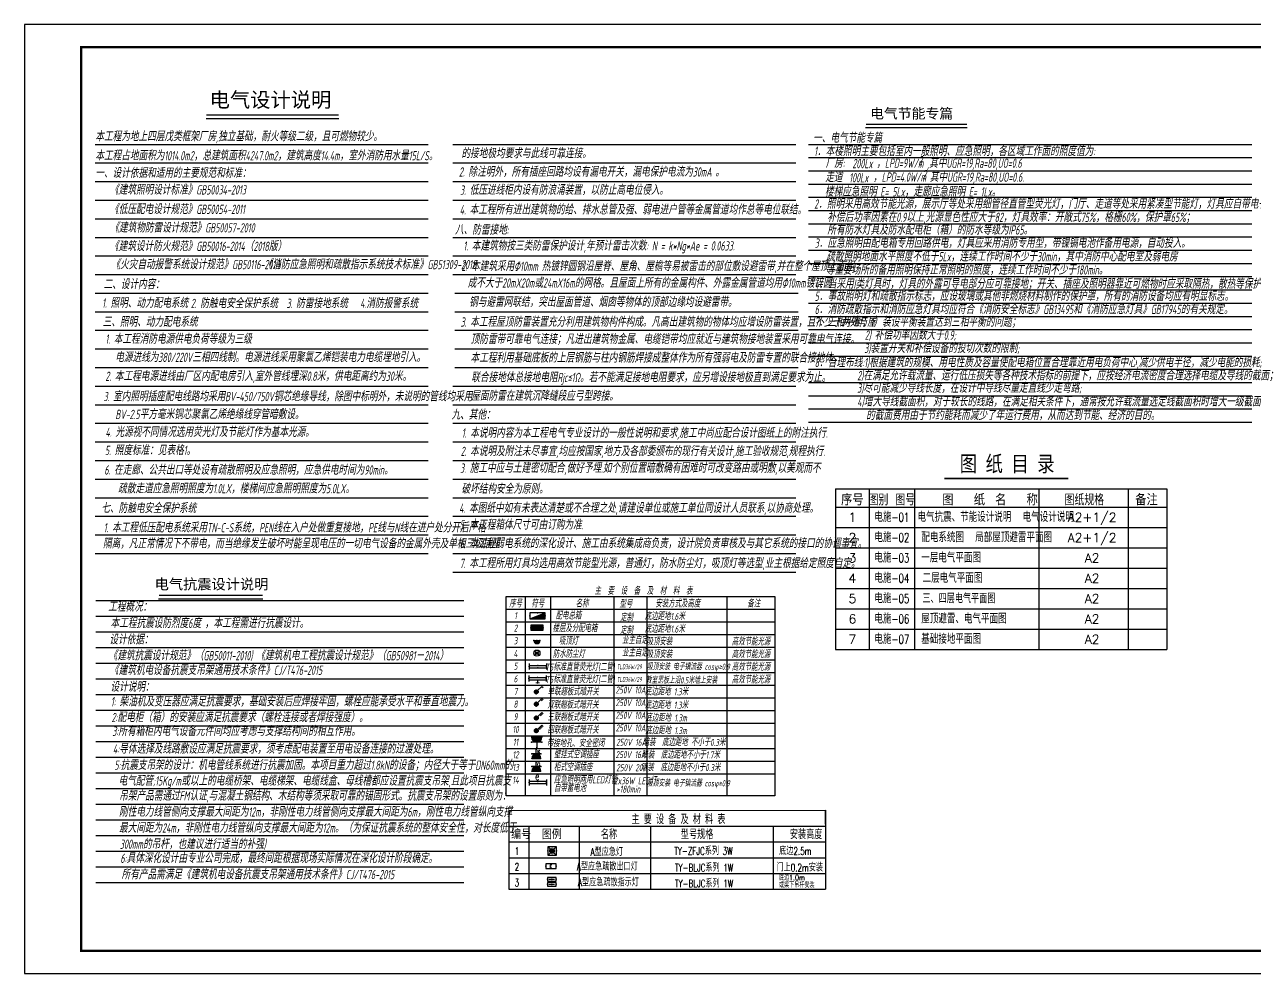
# Model space of a CAD drawing. Extents: x 343352 to 432452, y 769729 to 1078684.
# Drawn here: x 343352 to 397805, y 769729 to 811729 of the extents above; entities that cross this region are included whole.
import ezdxf
from ezdxf.enums import TextEntityAlignment as Align

# ---------------------------------------------------------------- set-up
doc = ezdxf.new("R2010")
doc.units = 0
doc.header["$LTSCALE"] = 1000
doc.header["$MEASUREMENT"] = 0
for name, color, linetype in [('EQUIP-插座', 3, 'Continuous'), ('EQUIP-照明', 3, 'Continuous'), ('EQUIP-箱柜', 3, 'Continuous'), ('MLB', 7, 'Continuous'), ('PUB_TEXT', 7, 'Continuous'), ('PUB_TITLE', 4, 'Continuous'), ('SIG_TEXT', 7, 'Continuous'), ('TEL_TEXT', 7, 'Continuous'), ('TEXT', 2, 'Continuous'), ('W_DIM', 4, 'Continuous'), ('图框', 2, 'Continuous'), ('给排水通用', 142, 'Continuous')]:
    doc.layers.add(name, color=color, linetype=linetype)
doc.styles.add('-GBCBIGGBENOR', font='txt.shx', dxfattribs={"bigfont": 'hztxt.shx'})
doc.styles.add('_TCH_LABEL', font='COMPLEX', dxfattribs={"bigfont": 'GBCBIG'})
doc.styles.add('_TEL_DIM', font='SIMPLEX', dxfattribs={"width": 0.8, "height": 3.5, "bigfont": 'HZTXT'})
doc.styles.add('CHEN1', font='gbeitc.shx', dxfattribs={"width": 0.9, "height": 350, "bigfont": 'msi_fsx.shx'})
doc.styles.add('hztxt', font='SIMPLEX', dxfattribs={"width": 0.8, "height": 3.5, "bigfont": 'HZTXT'})
doc.styles.get("Standard").update_dxf_attribs({"font": 'gbenor.shx', "bigfont": 'gbcbig.shx'})
doc.styles.add('宋体', font='', dxfattribs={"height": 35})
doc.styles.add('黑体', font='simhei.ttf')
doc.styles.get('宋体').set_extended_font_data('SimSun')

# ---------------------------------------------------------------- blocks, each defined once
blk = doc.blocks.new('$equip$00001964')
for p, q in [((0.15, 0.36), (0.62, 0.83)), ((0.4, 0.61), (0.54, 0.47)), ((0.51, 0.72), (0.65, 0.58)), ((0.62, 0.83), (0.77, 0.69))]:
    blk.add_line(p, q)
blk.add_circle((0, 0.21), 0.208)
for p in [(-0.21, 0.21), (0, 0.42), (0, 0), (0.21, 0.21)]:
    blk.add_point(p)
for points in [[(-0.18, 0.31), (0.18, 0.31), (-0.21, 0.21), (0.21, 0.21)], [(-0.18, 0.1), (0.18, 0.1), (-0.21, 0.21), (0.21, 0.21)], [(-0.1, 0.39), (0.1, 0.39), (-0.18, 0.31), (0.18, 0.31)], [(-0.1, 0.03), (0.1, 0.03), (-0.18, 0.1), (0.18, 0.1)], [(0, 0.42), (0, 0.42), (-0.1, 0.39), (0.1, 0.39)], [(0, 0), (0, 0), (-0.1, 0.03), (0.1, 0.03)]]:
    blk.add_solid(points)
at = {"layer": 'TEL_TEXT', "style": '_TEL_DIM', "flags": 1}
blk.add_attdef('A', text='', height=0.00002, dxfattribs=at).set_placement((0, 0), align=Align.MIDDLE_CENTER)
blk = doc.blocks.new('$equip$00001963')
for p, q in [((0.15, 0.36), (0.62, 0.83)), ((0.51, 0.72), (0.65, 0.58)), ((0.62, 0.83), (0.77, 0.69))]:
    blk.add_line(p, q)
blk.add_circle((0, 0.21), 0.208)
for p in [(-0.21, 0.21), (0, 0.42), (0, 0), (0.21, 0.21)]:
    blk.add_point(p)
for points in [[(-0.18, 0.31), (0.18, 0.31), (-0.21, 0.21), (0.21, 0.21)], [(-0.18, 0.1), (0.18, 0.1), (-0.21, 0.21), (0.21, 0.21)], [(-0.1, 0.39), (0.1, 0.39), (-0.18, 0.31), (0.18, 0.31)], [(-0.1, 0.03), (0.1, 0.03), (-0.18, 0.1), (0.18, 0.1)], [(0, 0.42), (0, 0.42), (-0.1, 0.39), (0.1, 0.39)], [(0, 0), (0, 0), (-0.1, 0.03), (0.1, 0.03)]]:
    blk.add_solid(points)
at = {"layer": 'TEL_TEXT', "style": '_TEL_DIM', "flags": 1}
blk.add_attdef('A', text='', height=0.00002, dxfattribs=at).set_placement((0, 0), align=Align.MIDDLE_CENTER)
blk = doc.blocks.new('*X23')
at = {"color": 0}
for p, q in [((-250, 33), (-83, 200)), ((-250, 68), (-118, 200)), ((-250, 104), (-154, 200)), ((-250, 139), (-189, 200)), ((-250, 174), (-224, 200)), ((-247, 0), (-47, 200)), ((-212, 0), (-12, 200)), ((-177, 0), (23, 200)), ((-141, 0), (59, 200)), ((-106, 0), (94, 200)), ((-71, 0), (129, 200)), ((-35, 0), (165, 200)), ((0, 0), (200, 200)), ((35, 0), (235, 200)), ((71, 0), (250, 179)), ((106, 0), (250, 144)), ((141, 0), (250, 109)), ((177, 0), (250, 73)), ((212, 0), (250, 38)), ((247, 0), (250, 3))]:
    blk.add_line(p, q, dxfattribs=at)
blk = doc.blocks.new('$equip$00001421')
for p, q in [((0.75, 0.6), (-0.75, 0.6)), ((-0.75, 0.6), (-0.75, 0)), ((-0.75, 0), (0.75, 0)), ((0.75, 0), (0.75, 0.6))]:
    blk.add_line(p, q)
at = {"const_width": 0.6}
blk.add_lwpolyline([(-0.75, 0.3), (0.75, 0.3)], dxfattribs=at)
for p in [(-0.75, 0.3), (0, 0.6), (0, 0), (0.75, 0.3)]:
    blk.add_point(p)
at = {"xscale": 0.00300000000061118, "yscale": 0.00300000000061118, "zscale": 0.003}
blk.add_blockref('*X23', (0, 0), dxfattribs=at)
at = {"style": '_TCH_LABEL', "flags": 9}
blk.add_attdef('A', (0, 0), '', height=0.00002, dxfattribs=at)
blk = doc.blocks.new('$equip$00001962')
for p, q in [((0.15, 0.36), (0.63, 0.83)), ((0.63, 0.83), (0.77, 0.69))]:
    blk.add_line(p, q)
blk.add_circle((0, 0.21), 0.208)
for p in [(-0.21, 0.21), (0, 0.42), (0, 0), (0.21, 0.21)]:
    blk.add_point(p)
for points in [[(-0.18, 0.31), (0.18, 0.31), (-0.21, 0.21), (0.21, 0.21)], [(-0.18, 0.1), (0.18, 0.1), (-0.21, 0.21), (0.21, 0.21)], [(-0.1, 0.39), (0.1, 0.39), (-0.18, 0.31), (0.18, 0.31)], [(-0.1, 0.03), (0.1, 0.03), (-0.18, 0.1), (0.18, 0.1)], [(0, 0.42), (0, 0.42), (-0.1, 0.39), (0.1, 0.39)], [(0, 0), (0, 0), (-0.1, 0.03), (0.1, 0.03)]]:
    blk.add_solid(points)
at = {"layer": 'TEL_TEXT', "style": '_TEL_DIM', "flags": 1}
blk.add_attdef('A', text='', height=0.00002, dxfattribs=at).set_placement((0, 0), align=Align.MIDDLE_CENTER)
blk = doc.blocks.new('$equip$00001496')
for p, q in [((0.5, 0.56), (-0.5, 0.56)), ((-0.5, 0.06), (0.5, 0.06)), ((-0.5, 0.01), (-0.5, 0.06)), ((0, 0.56), (0, 1.06)), ((0.5, 0.01), (0.5, 0.06))]:
    blk.add_line(p, q)
blk.add_arc((0, 0.06), 0.5, 0, 180)
for p in [(-0.5, 0.56), (0, 1.06), (0, 0.06), (0.5, 0.56)]:
    blk.add_point(p)
for points in [[(0.43, 0.31), (-0.43, 0.31), (0.5, 0.06), (-0.5, 0.06)], [(0.25, 0.49), (-0.25, 0.49), (0.43, 0.31), (-0.43, 0.31)], [(0, 0.56), (0, 0.56), (0.25, 0.49), (-0.25, 0.49)]]:
    blk.add_solid(points)
at = {"style": '_TCH_LABEL', "flags": 8}
blk.add_attdef('$TEXT$', text='', height=0.4, dxfattribs=at).set_placement((0.27, 0.81), align=Align.MIDDLE_CENTER)
at = {"style": '_TCH_LABEL', "flags": 9}
blk.add_attdef('A', (0, 0), '', height=0.00002, dxfattribs=at)
blk = doc.blocks.new('$equip$00001965')
for p, q in [((0.15, 0.36), (0.62, 0.83)), ((0.29, 0.49), (0.43, 0.35)), ((0.4, 0.61), (0.54, 0.47)), ((0.51, 0.72), (0.65, 0.58)), ((0.62, 0.83), (0.77, 0.69))]:
    blk.add_line(p, q)
blk.add_circle((0, 0.21), 0.208)
for p in [(-0.21, 0.21), (0, 0.42), (0, 0), (0.21, 0.21)]:
    blk.add_point(p)
for points in [[(-0.18, 0.31), (0.18, 0.31), (-0.21, 0.21), (0.21, 0.21)], [(-0.18, 0.1), (0.18, 0.1), (-0.21, 0.21), (0.21, 0.21)], [(-0.1, 0.39), (0.1, 0.39), (-0.18, 0.31), (0.18, 0.31)], [(-0.1, 0.03), (0.1, 0.03), (-0.18, 0.1), (0.18, 0.1)], [(0, 0.42), (0, 0.42), (-0.1, 0.39), (0.1, 0.39)], [(0, 0), (0, 0), (-0.1, 0.03), (0.1, 0.03)]]:
    blk.add_solid(points)
at = {"layer": 'TEL_TEXT', "style": '_TEL_DIM', "flags": 1}
blk.add_attdef('A', text='', height=0.00002, dxfattribs=at).set_placement((0, 0), align=Align.MIDDLE_CENTER)
blk = doc.blocks.new('$equip$00001149')
for p, q in [((-0.35, 0.35), (0.35, -0.35)), ((0.35, 0.35), (-0.35, -0.35))]:
    blk.add_line(p, q)
for radius in [0.5, 0.2]:
    blk.add_circle((0, 0), radius)
for points in [[(-0.17, 0.1), (0.17, 0.1), (-0.2, 0), (0.2, 0)], [(-0.17, -0.1), (0.17, -0.1), (-0.2, 0), (0.2, 0)], [(-0.1, 0.17), (0.1, 0.17), (-0.17, 0.1), (0.17, 0.1)], [(0, 0.2), (0, 0.2), (-0.1, 0.17), (0.1, 0.17)], [(-0.1, -0.17), (0.1, -0.17), (-0.17, -0.1), (0.17, -0.1)], [(0, -0.2), (0, -0.2), (-0.1, -0.17), (0.1, -0.17)]]:
    blk.add_solid(points)
at = {"flags": 9}
blk.add_attdef('A', (0, 0), '', height=0.00002, dxfattribs=at)
blk = doc.blocks.new('$equip$00001168')
blk.add_line((-0.5, 0), (0.5, 0))
blk.add_arc((0, 0), 0.5, 180, 0)
for p in [(-0.5, 0), (0, 0), (0.5, 0), (0, -0.5)]:
    blk.add_point(p)
for points in [[(0.43, -0.25), (-0.43, -0.25), (0.5, 0), (-0.5, 0)], [(0.25, -0.43), (-0.25, -0.43), (0.43, -0.25), (-0.43, -0.25)], [(0, -0.5), (0, -0.5), (0.25, -0.43), (-0.25, -0.43)]]:
    blk.add_solid(points)
at = {"flags": 9}
blk.add_attdef('A', (0, 0), '', height=0.00002, dxfattribs=at)
blk = doc.blocks.new('$equip$00001160')
for p, q in [((-1.2, 0.42), (-1.2, -0.42)), ((-1.2, 0.17), (1.2, 0.17)), ((1.2, 0.42), (1.2, -0.42)), ((-1.2, -0.17), (1.2, -0.17))]:
    blk.add_line(p, q)
at = {"const_width": 0.1}
for points in [[(-1.2, 0.17), (1.2, 0.17)], [(-1.2, -0.17), (1.2, -0.17)]]:
    blk.add_lwpolyline(points, dxfattribs=at)
at = {"layer": 'EQUIP-照明'}
for p in [(-1.2, 0), (0, 0.17), (1.2, 0), (0, -0.17)]:
    blk.add_point(p, dxfattribs=at)
at = {"layer": 'EQUIP-照明', "flags": 9}
blk.add_attdef('A', (0, 0), '', height=0.00002, dxfattribs=at)
blk = doc.blocks.new('$equip$00001237')
for p, q in [((-0.5, 1.05), (-0.5, 1)), ((-0.5, 1), (0.5, 1)), ((0.5, 0.5), (-0.5, 0.5)), ((0, 0.5), (0, 0)), ((0.5, 1.05), (0.5, 1))]:
    blk.add_line(p, q)
blk.add_arc((0, 1), 0.5, 180, 0)
for p in [(-0.5, 0.5), (0, 1), (0, 0), (0.5, 0.5)]:
    blk.add_point(p)
for points in [[(0.43, 0.75), (-0.43, 0.75), (0.5, 1), (-0.5, 1)], [(0.25, 0.57), (-0.25, 0.57), (0.43, 0.75), (-0.43, 0.75)], [(0, 0.5), (0, 0.5), (0.25, 0.57), (-0.25, 0.57)]]:
    blk.add_solid(points)
at = {"flags": 9}
blk.add_attdef('A', (0, 0), '', height=0.00002, dxfattribs=at)
blk = doc.blocks.new('$equip$00001165')
for p, q in [((-1.2, 1), (-1.2, 0.16)), ((-1.2, 0.75), (1.2, 0.75)), ((-1.2, 0.41), (1.2, 0.41)), ((0, 0.41), (0, 0)), ((1.2, 1), (1.2, 0.16))]:
    blk.add_line(p, q)
for points, const_width in [([(-1.2, 0.75), (1.2, 0.75)], 0.1), ([(-1.2, 0.41), (1.2, 0.41)], 0.1), ([(-0.28, 0), (0.28, 0)], 0.14)]:
    blk.add_lwpolyline(points, dxfattribs=dict(const_width=const_width))
for p in [(-1.2, 0.58), (0, 0.75), (0, 0), (1.2, 0.58)]:
    blk.add_point(p)
at = {"flags": 9}
blk.add_attdef('A', (0, 0), '', height=0.00002, dxfattribs=at)
blk = doc.blocks.new('*X15')
at = {"color": 0}
for p, q in [((-247, 0), (-246, 2)), ((-212, 0), (-187, 25)), ((-177, 0), (-128, 49)), ((-141, 0), (-69, 72)), ((-106, 0), (-10, 96)), ((-71, 0), (49, 120)), ((-35, 0), (108, 143)), ((0, 0), (167, 167)), ((35, 0), (226, 190)), ((71, 0), (250, 179)), ((106, 0), (250, 144)), ((141, 0), (250, 109)), ((177, 0), (250, 73)), ((212, 0), (250, 38)), ((247, 0), (250, 3))]:
    blk.add_line(p, q, dxfattribs=at)
blk = doc.blocks.new('$equip$00002939')
for p, q in [((-0.75, 0.6), (-0.75, 0)), ((0.75, 0.6), (-0.75, 0.6)), ((-0.75, 0), (0.75, 0.6)), ((-0.75, 0), (0.75, 0)), ((0.75, 0), (0.75, 0.6))]:
    blk.add_line(p, q)
at = {"const_width": 0.04}
blk.add_lwpolyline([(-0.75, 0.6), (-0.75, 0), (0.75, 0), (0.75, 0.6), (-0.75, 0.6), (-0.75, 0)], dxfattribs=at)
for p in [(-0.75, 0.3), (0, 0.6), (0, 0), (0.75, 0.3)]:
    blk.add_point(p)
blk.add_solid([(-0.75, 0), (0.75, 0), (0.75, 0.6)])
at = {"xscale": 0.00300000000061118, "yscale": 0.00300000000061118, "zscale": 0.003}
blk.add_blockref('*X15', (0, 0), dxfattribs=at)
at = {"color": 7, "style": '_TEL_DIM', "flags": 1}
for tag in ['A', 'REMARK']:
    blk.add_attdef(tag, text='', height=0.00002, dxfattribs=at).set_placement((0, 0), align=Align.MIDDLE_CENTER)
blk = doc.blocks.new('$equip$00001167')
for p, q in [((-0.43, 0.43), (0.43, -0.43)), ((-0.43, -0.43), (0.43, 0.43))]:
    blk.add_line(p, q)
blk.add_lwpolyline([(-0.5, 0.5), (-0.5, -0.5), (0.5, -0.5), (0.5, 0.5)], close=True)
blk.add_circle((0, 0), 0.275)
for p in [(-0.5, 0), (0, 0.5), (0.5, 0), (0, -0.5)]:
    blk.add_point(p)
for points in [[(-0.24, 0.14), (0.24, 0.14), (-0.27, 0), (0.27, 0)], [(-0.24, -0.14), (0.24, -0.14), (-0.27, 0), (0.27, 0)], [(-0.14, 0.24), (0.14, 0.24), (-0.24, 0.14), (0.24, 0.14)], [(0, 0.27), (0, 0.27), (-0.14, 0.24), (0.14, 0.24)], [(-0.14, -0.24), (0.14, -0.24), (-0.24, -0.14), (0.24, -0.14)], [(0, -0.27), (0, -0.27), (-0.14, -0.24), (0.14, -0.24)]]:
    blk.add_solid(points)
at = {"flags": 9}
blk.add_attdef('A', (0, 0), '', height=0.00002, dxfattribs=at)
blk = doc.blocks.new('$equip$00001685')
for p, q in [((0.72, 0.6), (-0.72, 0.6)), ((-0.72, 0.6), (-0.72, 0)), ((-0.72, 0), (0.72, 0)), ((0.72, 0), (0.72, 0.6))]:
    blk.add_line(p, q)
at = {"color": 7}
blk.add_line((-0.48, 0.3), (0.48, 0.3), dxfattribs=at)
for p in [(-0.72, 0.3), (0, 0.6), (0, 0), (0.72, 0.3)]:
    blk.add_point(p)
for points in [[(-0.24, 0.23), (-0.53, 0.3), (-0.24, 0.37)], [(0.24, 0.23), (0.53, 0.3), (0.24, 0.37)]]:
    blk.add_solid(points)
at = {"layer": 'TEL_TEXT', "style": '_TEL_DIM', "flags": 1}
blk.add_attdef('A', text='', height=0.00002, dxfattribs=at).set_placement((0, 0), align=Align.MIDDLE_CENTER)
blk = doc.blocks.new('$equip$00001687')
for p, q in [((0.72, 0.6), (-0.72, 0.6)), ((-0.72, 0.6), (-0.72, 0)), ((-0.72, 0), (0.72, 0)), ((0.72, 0), (0.72, 0.6))]:
    blk.add_line(p, q)
at = {"color": 7}
blk.add_line((-0.48, 0.3), (0.48, 0.3), dxfattribs=at)
for p in [(-0.72, 0.3), (0, 0.6), (0, 0), (0.72, 0.3)]:
    blk.add_point(p)
blk.add_solid([(0.24, 0.23), (0.53, 0.3), (0.24, 0.37)])
at = {"layer": 'TEL_TEXT', "style": '_TEL_DIM', "flags": 1}
blk.add_attdef('A', text='', height=0.00002, dxfattribs=at).set_placement((0, 0), align=Align.MIDDLE_CENTER)
blk = doc.blocks.new('$equip$00001776')
for p, q in [((0.72, 0.66), (-0.72, 0.66)), ((-0.72, 0.66), (-0.72, 0)), ((-0.72, 0), (0.72, 0)), ((0.72, 0), (0.72, 0.66))]:
    blk.add_line(p, q)
for p in [(-0.72, 0.33), (0, 0.66), (0, 0), (0.72, 0.33)]:
    blk.add_point(p)
at = {"color": 7, "style": '_TEL_DIM'}
blk.add_attdef('$TEXT$', text='', height=0.4, dxfattribs=at).set_placement((0, 0.33), align=Align.MIDDLE_CENTER)
at = {"color": 7, "style": '_TEL_DIM', "flags": 1}
blk.add_attdef('A', text='', height=0.00002, dxfattribs=at).set_placement((0, 0), align=Align.MIDDLE_CENTER)

msp = doc.modelspace()

# ---------------------------------------------------------------- linework, layer by layer
for p, q in [((351385.9, 807576.6), (357260.3, 807576.6)), ((380588.6, 807169.2), (385086.3, 807169.2)), ((349279, 786315), (353896.6, 786315)), ((378809.1, 776942.1, 0), (378809.1, 773450.7)), ((364798.7, 775545.5), (378809.1, 775545.5)), ((364798.7, 774847.3), (378809.1, 774847.3)), ((364798.7, 774149), (378809.1, 774149))]:
    msp.add_line(p, q)
at = {"color": 5}
for p, q in [((346505, 786232), (362799.5, 786232)), ((346505, 786232), (362799.5, 786232)), ((364798.7, 776942.1), (378809.1, 776952.7)), ((364798.7, 776942.1), (364798.7, 773450.7)), ((378809.1, 776942.1, 0), (378809.1, 773450.7, 0)), ((364798.7, 776243.8), (378809.1, 776243.8)), ((365671.5, 776243.8), (365671.5, 773450.7)), ((367912.6, 776243.8), (367912.6, 773450.7)), ((371066.4, 776243.8), (371066.4, 773450.7)), ((376501.2, 776243.8, 0), (376501.2, 773450.7, 0))]:
    msp.add_line(p, q, dxfattribs=at)
at = {"color": 2}
msp.add_line((364798.7, 773450.7), (378809.1, 773450.7), dxfattribs=at)
for points, const_width in [([(351404.5, 807725.8), (357260.3, 807725.8)], 48.8), ([(380606.8, 807314.5), (385086.3, 807314.5)], 47.5), ([(349297.7, 786464.2), (353896.6, 786464.2)], 48.8)]:
    msp.add_lwpolyline(points, dxfattribs=dict(const_width=const_width))
at = {"ltscale": 0.02}
msp.add_lwpolyline([(364671.8, 786413.3), (376574.6, 786413.3), (376574.6, 777591.8), (364671.8, 777591.8)], close=True, dxfattribs=at)
at = {"layer": 'MLB', "color": 7}
for p, q in [((378057, 806428.3), (397685.3, 806428.3)), ((378057, 805842.6), (397685.3, 805842.6)), ((378057, 805842.6), (397685.3, 805842.6)), ((378057, 805256.9), (397685.3, 805256.9)), ((378057, 804671.2), (397685.3, 804671.2)), ((378057, 804085.5), (397685.3, 804085.5)), ((378057, 803499.8), (397685.3, 803499.8)), ((378057, 802914.1), (397685.3, 802914.1)), ((378057, 802328.4), (397685.3, 802328.4)), ((378057, 801742.7), (397685.3, 801742.7)), ((378057, 801157), (397685.3, 801157)), ((378057, 800571.3), (397685.3, 800571.3)), ((378057, 799985.6), (397685.3, 799985.6)), ((378057, 799399.9), (397685.3, 799399.9)), ((378057, 798814.2), (397685.3, 798814.2)), ((378057, 798228.5), (397685.3, 798228.5)), ((378057, 797642.7), (397685.3, 797642.7)), ((378057, 797057), (397685.3, 797057)), ((378057, 796471.3), (397685.3, 796471.3)), ((378057, 795885.6), (397685.3, 795885.6)), ((378057, 795299.9), (397685.3, 795299.9)), ((378057, 794714.2), (397685.3, 794714.2)), ((378057, 794128.5), (397685.3, 794128.5)), ((346505, 785539), (362799.5, 785539)), ((346505, 784846), (362799.5, 784846)), ((346505, 784153), (362799.5, 784153)), ((346505, 783460), (362799.5, 783460)), ((346505, 782767), (362799.5, 782767)), ((346505, 782074), (362799.5, 782074)), ((346505, 781381), (362799.5, 781381)), ((346505, 780688), (362799.5, 780688)), ((346505, 779995), (362799.5, 779995)), ((346505, 779302), (362799.5, 779302)), ((346505, 778609), (362799.5, 778609)), ((346505, 777916), (362799.5, 777916)), ((346505, 777223), (362799.5, 777223)), ((346505, 776530), (362799.5, 776530)), ((346505, 775837), (362799.5, 775837)), ((346505, 775144), (362799.5, 775144)), ((346505, 774451), (362799.5, 774451)), ((346505, 773758), (362799.5, 773758))]:
    msp.add_line(p, q, dxfattribs=at)
at = {"layer": 'PUB_TEXT', "color": 1}
for p, q in [((346471.6, 806428.3), (361227.4, 806428.3)), ((362310, 806428.3), (377505.4, 806428.3)), ((362310, 806428.3), (377065.7, 806428.3)), ((346471.6, 805605), (361227.4, 805605)), ((362310, 805605), (377505.4, 805605)), ((362310, 805605), (377065.7, 805605)), ((346471.6, 804781.7), (361227.4, 804781.7)), ((362312, 804781.7), (377507.4, 804781.7)), ((346471.6, 803958.4), (361227.4, 803958.4)), ((362312, 803958.4), (377507.4, 803958.4)), ((346471.6, 803135.2), (361227.4, 803135.2)), ((362312, 803135.2), (377507.4, 803135.2)), ((362312, 803135.2), (377507.4, 803135.2)), ((346471.6, 802311.9), (361227.4, 802311.9)), ((346471.6, 802311.9), (361227.4, 802311.9)), ((362312, 802311.9), (377507.4, 802311.9)), ((346471.6, 801488.6), (361227.4, 801488.6)), ((362312, 801488.6), (377507.4, 801488.6)), ((346471.6, 800665.3), (361227.4, 800665.3)), ((362312, 800665.3), (377507.4, 800665.3)), ((346471.6, 799842), (361227.4, 799842)), ((362406.2, 799842), (377601.5, 799842)), ((346471.6, 799018.7), (361227.4, 799018.7)), ((346471.6, 799018.7), (361227.4, 799018.7)), ((362406.2, 799018.7), (377601.5, 799018.7)), ((346471.6, 798195.5), (361227.4, 798195.5)), ((346471.6, 798195.5), (361227.4, 798195.5)), ((346471.6, 798195.5), (361227.4, 798195.5)), ((362406.2, 798195.5), (377601.5, 798195.5)), ((346471.6, 797372.2), (361227.4, 797372.2)), ((362406.2, 797372.2), (377601.5, 797372.2)), ((346471.6, 796548.9), (361227.4, 796548.9)), ((362406.2, 796548.9), (377601.5, 796548.9)), ((346471.6, 795725.6), (361227.4, 795725.6)), ((346471.6, 795725.6), (361227.4, 795725.6)), ((362312, 795725.6), (377507.4, 795725.6)), ((346471.6, 794902.3), (361227.4, 794902.3)), ((362312, 794902.3), (377507.4, 794902.3)), ((346471.6, 794079), (361227.4, 794079)), ((362312, 794079), (377507.4, 794079)), ((346471.6, 793255.8), (361227.4, 793255.8)), ((346471.6, 793255.8), (361227.4, 793255.8)), ((362312, 793255.8), (377507.4, 793255.8)), ((346471.6, 792432.5), (361227.4, 792432.5)), ((362312, 792432.5), (377507.4, 792432.5)), ((346471.6, 791609.2), (361227.4, 791609.2)), ((362312, 791609.2), (377507.4, 791609.2)), ((346471.6, 790785.9), (361227.4, 790785.9)), ((346471.6, 790785.9), (361227.4, 790785.9)), ((362312, 790785.9), (377507.4, 790785.9)), ((346471.6, 789962.6), (361227.4, 789962.6)), ((362312, 789962.6), (377507.4, 789962.6)), ((346471.6, 789139.3), (361227.4, 789139.3)), ((362312, 789139.3), (377507.4, 789139.3)), ((346471.6, 788316.1), (361227.4, 788316.1)), ((346471.6, 788316.1), (361227.4, 788316.1)), ((362312, 788316.1), (377507.4, 788316.1)), ((362312, 787492.8), (377507.4, 787492.8))]:
    msp.add_line(p, q, dxfattribs=at)
at = {"layer": 'PUB_TITLE'}
msp.add_lwpolyline([(343352.5, 769728.9), (432452.5, 769728.9), (432452.5, 811728.9), (343352.5, 811728.9)], close=True, dxfattribs=at)
at = {"layer": 'PUB_TITLE', "const_width": 100}
msp.add_lwpolyline([(345852.5, 770728.9), (431452.5, 770728.9), (431452.5, 810728.9), (345852.5, 810728.9)], close=True, dxfattribs=at)
at = {"layer": 'SIG_TEXT', "color": 85}
for p, q in [((364671.8, 786413.3), (376574.6, 786413.3)), ((365512.4, 786413.3), (365512.4, 777591.8)), ((366633.3, 786413.3), (366633.3, 777591.8)), ((369435.4, 786413.3), (369435.4, 777591.8)), ((370901.8, 786413.3), (370901.8, 777591.8)), ((374446.3, 786413.3), (374446.3, 777591.8)), ((364671.8, 785852.9), (376574.6, 785852.9)), ((364671.8, 785292.5), (376574.6, 785292.5)), ((364671.8, 784732.1), (376574.6, 784732.1)), ((364671.8, 784732.1), (376574.6, 784732.1)), ((364671.8, 784171.6), (376574.6, 784171.6)), ((364671.8, 783611.2), (376574.6, 783611.2)), ((364671.8, 783050.8), (376574.6, 783050.8)), ((364671.8, 783050.8), (376574.6, 783050.8)), ((364671.8, 782490.3), (376574.6, 782490.3)), ((364671.8, 781929.9), (376574.6, 781929.9)), ((364671.8, 781369.5), (376574.6, 781369.5)), ((364671.8, 780809), (376574.6, 780809)), ((364671.8, 780248.6), (376574.6, 780248.6)), ((364671.8, 779688.2), (376574.6, 779688.2)), ((364671.8, 779127.7), (376574.6, 779127.7)), ((364671.8, 779127.7), (376574.6, 779127.7)), ((364671.8, 778567.3), (376574.6, 778567.3)), ((364671.8, 778567.3), (376574.6, 778567.3))]:
    msp.add_line(p, q, dxfattribs=at)
at = {"layer": 'TEXT'}
msp.add_line((379253.6, 791178.9), (393926.8, 791178.9), dxfattribs=at)
at = {"layer": 'W_DIM', "const_width": 70}
msp.add_lwpolyline([(384072, 791640.3), (389572, 791640.3)], dxfattribs=at)
at = {"layer": '图框'}
for p, q in [((378809.1, 776328.8), (378809.1, 776952.7)), ((378809.1, 776952.7), (378809.1, 776328.8))]:
    msp.add_line(p, q, dxfattribs=at)
at = {"layer": '给排水通用', "lineweight": 25}
msp.add_line((379253.6, 791178.9), (379253.6, 784072.3), dxfattribs=at)
at = {"layer": '给排水通用', "color": 7, "lineweight": 25}
for p, q in [((380753.6, 791178.9), (380753.6, 784072.3)), ((382753.6, 791178.9), (382753.6, 784072.3)), ((388253.6, 791178.9), (388253.6, 784072.3)), ((392219.8, 791178.9), (392219.8, 784072.3)), ((393926.8, 791178.9), (393926.8, 784072.3)), ((379253.6, 790372.3), (393926.8, 790372.3)), ((379253.6, 789472.3), (393926.8, 789472.3)), ((379253.6, 788572.3), (393926.8, 788572.3)), ((379253.6, 787672.3), (393926.8, 787672.3)), ((379253.6, 786772.3), (393926.8, 786772.3)), ((379253.6, 785872.3), (393926.8, 785872.3)), ((379253.6, 784972.3), (393926.8, 784972.3)), ((379253.6, 784072.3), (393926.8, 784072.3))]:
    msp.add_line(p, q, dxfattribs=at)

# ---------------------------------------------------------------- block references
at = {"layer": 'EQUIP-插座', "xscale": 455, "yscale": 455, "zscale": 455}
msp.add_blockref('$equip$00001237', (366028.2, 779732.8), dxfattribs=at)
at = {"layer": 'EQUIP-照明'}
for name, p, xscale, yscale, zscale in [('$equip$00001168', (366034, 784465.2), 272.4321600018442, 272.4321600018442, 272.43216), ('$equip$00001149', (366034, 783904.7), 272.4321600018442, 272.4321600018442, 272.43216), ('$equip$00001160', (366080.5, 783309.2), 318.5, 318.5, 318.5), ('$equip$00001165', (366067.7, 782592.1), 318.5, 318.5, 318.5), ('$equip$00001160', (366080.5, 778185.3), 318.5, 318.5, 318.5), ('$equip$00001167', (366710.6, 775148.4), 380.8818346669228, 380.8818346668716, 380.8818346666668)]:
    msp.add_blockref(name, p, dxfattribs=dict(at, xscale=xscale, yscale=yscale, zscale=zscale))
at = {"layer": 'EQUIP-照明', "color": 1, "xscale": 395.275767506361, "yscale": 395.275767502971, "zscale": 395.2757675025734}
for name, p in [('$equip$00001962', (366009.7, 782105.2, 0)), ('$equip$00001963', (366009.7, 781562.5, 0)), ('$equip$00001964', (366009.7, 780949.7, 0))]:
    msp.add_blockref(name, p, dxfattribs=at)
at = {"layer": 'EQUIP-照明', "ltscale": 0.5, "xscale": 395.275767499581, "yscale": 395.275767502971, "zscale": 395.2757675027329}
msp.add_blockref('$equip$00001965', (366009.7, 780389.3, 0), dxfattribs=at)
at = {"layer": 'EQUIP-照明', "color": 4, "xscale": 389.1887999997288, "yscale": 389.1887999997288, "zscale": 389.1888}
for p, values in [((366009.1, 779224.1), {'$TEXT$': 'K'}), ((366009.1, 778663.6), {'$TEXT$': 'G'})]:
    msp.add_blockref('$equip$00001496', p, dxfattribs=at).add_auto_attribs(values)
at = {"layer": 'EQUIP-照明'}
ref = msp.add_blockref('$equip$00001776', (366655.4, 774367.5), dxfattribs=dict(at, xscale=319.9407411199322, yscale=319.9407411199064, zscale=319.9407411199999))
ref.add_attrib('$TEXT$', 'E', dxfattribs={"layer": 'TEL_TEXT', "height": 128, "style": '_TEL_DIM'}).set_placement((366655.4, 774473.1), align=Align.MIDDLE_CENTER)
at = {"layer": 'EQUIP-照明', "color": 0, "linetype": 'ByBlock', "xscale": 266.6172842667126, "yscale": 266.617284266687, "zscale": 266.6172842666667}
for name, p in [('$equip$00001687', (366694.2, 773815.1)), ('$equip$00001685', (366692.3, 773591.7))]:
    msp.add_blockref(name, p, dxfattribs=at)
at = {"layer": 'EQUIP-箱柜'}
for name, p, xscale, yscale, zscale in [('$equip$00002939', (366064.7, 785418.4), 455, 455, 455), ('$equip$00001421', (366046.9, 784921.4), 364.2807168018073, 364.2807168018073, 364.2807168)]:
    msp.add_blockref(name, p, dxfattribs=dict(at, xscale=xscale, yscale=yscale, zscale=zscale))

# ---------------------------------------------------------------- texts
at = {"color": 230, "style": '_TEL_DIM', "width": 0.7}
for s, height, p in [('主 要 设 备 及 材 料 表', 380.882, (372304.1, 776580.1)), ('A型应急灯', 333.27, (369131.7, 775143.4)), ('A型应急疏散出口灯', 333.27, (369152.5, 774498.4, 0)), ('门上0.2m安装', 333.27, (377675.5, 774453.6)), ('A型应急疏散指示灯', 333.27, (369201.7, 773800.1, 0))]:
    msp.add_text(s, height=height, dxfattribs=at).set_placement(p, align=Align.MIDDLE)
at = {"color": 230, "style": '_TEL_DIM'}
for s, p in [('编号', (364897.4, 775676.3)), ('图例', (366259.1, 775676.3))]:
    msp.add_text(s, height=380.88, dxfattribs=at).set_placement(p)
at = {"color": 230, "style": '_TEL_DIM', "width": 0.7}
for s, height, p in [('名称', 380.88, (368866.8, 775676.3)), ('型号规格', 380.88, (372410.7, 775676.3)), ('安装高度', 380.88, (377233.5, 775676.3, 0)), ('1', 333.3, (365053.1, 774978.1)), ('TY-ZFJC系列 3W', 333.272, (372120.6, 774978.1)), ('底边2.5m', 333.27, (376765.3, 774978.1)), ('2', 333.3, (365053.1, 774279.8)), ('TY-BLJC系列 1W', 333.272, (372148, 774240.1, 0)), ('3', 333.3, (365053.1, 773581.5)), ('TY-BLJC系列 1W', 333.272, (372148, 773541.8, 0)), ('底边1.0m', 238.05, (376754.5, 773850.2)), ('或梁下吊杆安装', 238.05, (376754.5, 773521.8))]:
    msp.add_text(s, height=height, dxfattribs=at).set_placement(p)
at = {"layer": 'MLB', "color": 7, "style": 'CHEN1'}
for s, height, width, p in [('本工程为地上四层戊类框架厂房,独立基础，耐火等级二级，且可燃物较少。', 411.642, 0.714, (346480.6, 806569.8, 181122.5)), ('一、电气节能专篇', 411.64, 0.714, (378262, 806502.9, -1609)), ('本工程占地面积为1014.0m2，总建筑面积4247.0m2，建筑高度14.4m，室外消防用水量15L/S。', 411.642, 0.714, (346480.6, 805719.1, 181122.5)), ('的接地极均要求与此线可靠连接。', 411.642, 0.714, (362691.9, 805818.5)), ('1．本楼照明主要包括室内一般照明、应急照明，各区域工作面的照度值为:', 411.642, 0.714, (378308.2, 805914.7, -1609)), ('2', 411.6, 0.714, (382927.7, 805504, -965.4)), ('一、设计依据和适用的主要规范和标准：', 411.642, 0.714, (346478.8, 804948.4, 181122.5)), ('2. 除注明外，所有插座回路均设有漏电开关，漏电保护电流为30mA 。', 411.642, 0.714, (362584, 804999.7)), ('厂房:', 411.64, 0.714, (378815, 805389.4, -1609)), ('200Lx', 411.64, 0.714, (380003.6, 805370.7, -1609)), ('，LPD=9W/m ,其中UGR=19,Ra=80,UO=0.6', 411.642, 0.714, (381062.8, 805388.6, -1609)), ('走道', 411.64, 0.714, (378800.4, 804757.1, -1609)), ('100Lx', 411.64, 0.714, (379861.3, 804743.5, -1609)), ('，LPD=4.0W/m 其中UGR=19,Ra=80,UO=0.6.', 411.642, 0.714, (380920.5, 804770.6, -1609)), ('2', 411.6, 0.714, (383106.8, 804886, -965.4)), ('《建筑照明设计标准》GB50034-2013', 411.642, 0.714, (347133.6, 804206.9, 181122.5)), ('3. 低压进线柜内设有防浪涌装置，以防止高电位侵入。', 411.642, 0.714, (362632.9, 804196.4)), ('楼梯应急照明 E= 5Lx，走廊应急照明 E= 1Lx。', 411.642, 0.714, (378786.2, 804121.8, -1609)), ('《低压配电设计规范》GB50054-2011', 411.642, 0.714, (347133.6, 803345.8, 181122.5)), ('4. 本工程所有进出建筑物的给、排水总管及强、弱电进户管等金属管道均作总等电位联结。', 411.642, 0.714, (362619.6, 803327)), ('2．照明采用高效节能光源，展示厅等处采用细管径直管型荧光灯，门厅、走道等处采用紧凑型节能灯，灯具应自带电子镇流器，', 411.642, 0.714, (378312.5, 803582.6, -1609)), ('补偿后功率因素在0.9以上,光源显色性应大于82，灯具效率：开敞式75%%%，格栅60%%%，保护罩65%%%；', 411.642, 0.714, (378892.4, 802992.2, -1609)), ('《建筑物防雷设计规范》GB50057-2010', 411.642, 0.714, (347146.5, 802527.4, 181122.5)), ('八、防雷接地:', 411.64, 0.714, (362406.2, 802435.3)), ('所有防水灯具及防水配电柜（箱）的防水等级为IP65。', 411.642, 0.714, (378892.4, 802432.7, -1609)), ('《建筑设计防火规范》GB50016-2014（2018版）', 411.642, 0.714, (347133.6, 801708.9, 181122.5)), ('1. 本建筑物按三类防雷保护设计,年预计雷击次数: N = k*Ng*Ae = 0.0633.', 411.642, 0.714, (362780.1, 801727.5)), ('3．应急照明由配电箱专用回路供电，灯具应采用消防专用型，带镍镉电池作备用电源，自动投入。', 411.642, 0.714, (378333.7, 801850, -1609)), ('疏散照明地面水平照度不低于5Lx，连续工作时间不少于30min，其中消防中心配电室及弱电房', 411.642, 0.714, (378843.2, 801248.9, -1609)), ('《火灾自动报警系统设计规范》GB50116-2013', 411.642, 0.714, (347195.4, 800902.4, 181122.5)), ('《消防应急照明和疏散指示系统技术标准》GB51309-2018', 411.642, 0.714, (353934.3, 800902.4, 181122.5)), ('2. 本建筑采用Φ10mm 热镀锌圆钢沿屋脊、屋角、屋檐等易被雷击的部位敷设避雷带,并在整个屋顶上面组', 411.642, 0.714, (362699.1, 800823.8)), ('等重要场所的备用照明保持正常照明的照度，连续工作时间不少于180min。', 411.642, 0.714, (378823.9, 800661.3, -1609)), ('二、设计内容：', 411.64, 0.714, (346843.5, 800021.1)), ('成不大于20mX20m或24mX16m的网格。且屋面上所有的金属构件、外露金属管道均用Φ10mm镀锌圆', 411.642, 0.714, (362967.7, 800082.8, -1811.2)), ('4．当采用I类灯具时，灯具的外露可导电部分应可靠接地；开关、插座及照明器靠近可燃物时应采取隔热，散热等保护措施。', 411.642, 0.714, (378333.7, 800042.4, -1609)), ('5．事故照明灯和疏散指示标志，应设玻璃或其他非燃烧材料制作的保护罩，所有的消防设备均应有明显标志。', 411.642, 0.714, (378333.7, 799500.5, -1609)), ('钢与避雷网联结，突出屋面管道、烟囱等物体的顶部边缘均设避雷带。', 411.642, 0.714, (363033.1, 799237)), ('6．消防疏散指示和消防应急灯具均应符合《消防安全标志》GB13495和《消防应急灯具》GB17945的有关规定。', 411.642, 0.714, (378333.7, 798916.3, -1609)), ('7．三相平衡：1）装设平衡装置达到三相平衡的问题；', 411.642, 0.714, (378333.7, 798355.5, -1609)), ('三、照明、动力配电系统', 411.642, 0.714, (346807.4, 798358.3)), ('3. 本工程屋顶防雷装置充分利用建筑物构件构成。凡高出建筑物的物体均应增设防雷装置，且不少于两处与屋', 411.642, 0.714, (362656.7, 798356)), ('1. 本工程消防电源供电负荷等级为三级', 411.642, 0.714, (346927.7, 797602.9)), ('顶防雷带可靠电气连接；凡进出建筑物金属、电缆铠带均应就近与建筑物接地装置采用可靠电气连接。', 411.642, 0.714, (363100.4, 797594.9)), ('2) 补偿功率因数大于0.9;', 411.642, 0.714, (380553.6, 797775.7, -1609)), ('电源进线为380/220V三相四线制。电源进线采用聚氯乙烯铠装电力电缆埋地引入。', 411.642, 0.714, (347360.9, 796794)), ('本工程利用基础底板的上层钢筋与柱内钢筋焊接成整体作为所有强弱电及防雷专置的联合接地体，', 411.642, 0.714, (363095.9, 796769.4)), ('3)装置开关和补偿设备的投切次数的限制;', 411.642, 0.714, (380528.9, 797195.8, -1609)), ('8．合理布线:1)根据建筑的规模、用电性质及容量使配电箱位置合理靠近用电负荷中心,减少供电半径，减少电能的损耗;', 411.642, 0.714, (378333.7, 796563.3, -1609)), ('2. 本工程电源进线由厂区内配电房引入,室外管线埋深0.8米，供电距离约为30米。', 411.642, 0.714, (346927.7, 795956.3)), ('联合接地体总接地电阻Rjc≤1Ω。若不能满足接地电阻要求，应另增设接地极直到满足要求为止。', 411.642, 0.714, (363125.5, 795903.2)), ('2)在满足允许载流量、运行低压损失等各种技术指标的前提下，应按经济电流密度合理选择电缆及导线的截面；', 411.642, 0.714, (380217.4, 795984.6, -1609)), ('3)尽可能减少导线长度，在设计中导线尽量走直线少走弯路;', 411.642, 0.714, (380217.4, 795433.7, -1609)), ('3. 室内照明插座配电线路均采用BV-450/750V铜芯绝缘导线，除图中标明外，未说明的管线均采用', 411.642, 0.714, (346843.3, 795059.2)), ('屋面防雷在建筑沉降缝段应弓型跨接。', 411.642, 0.714, (363125.5, 795080)), ('4)增大导线截面积，对于较长的线路，在满足相关条件下，通常按允许载流量选定线截面积时增大一级截面，这样增大', 411.642, 0.714, (380217.4, 794828.7, -1609)), ('BV-2.5平方毫米铜芯聚氯乙烯绝缘线穿管暗敷设。', 411.642, 0.714, (347373.3, 794268.1)), ('的截面费用由于节约能耗而减少了年运行费用，从而达到节能、经济的目的。', 411.642, 0.714, (380608.6, 794223.7, -1609)), ('4. 光源视不同情况选用荧光灯及节能灯作为基本光源。', 411.642, 0.714, (346933.8, 793482.4)), ('5. 照度标准：见表格1。', 411.642, 0.714, (346908.3, 792674.3)), ('3. 施工中应与土建密切配合,做好予埋.如个别位置暗敷确有困难时可改变路由或明敷,以美观而不', 411.642, 0.714, (362634.3, 791889.3)), ('6. 在走廊、公共出口等处设有疏散照明及应急照明，应急供电时间为90min。', 411.642, 0.714, (346881.8, 791807.2)), ('疏散走道应急照明照度为1.0LX，楼梯间应急照明照度为5.0LX。', 411.642, 0.714, (347488.8, 790983.9)), ('破坏结构安全为原则。', 411.64, 0.714, (362692.4, 790966.2)), ('七、防触电安全保护系统', 411.642, 0.714, (346746, 790111.8)), ('4. 本图纸中如有未表达清楚或不合理之处,请建设单位或施工单位同设计人员联系,以协商处理。', 411.642, 0.714, (362593.9, 790119.1)), ('1. 本工程低压配电系统采用TN-C-S系统，PEN线在入户处做重复接地，PE线与N线在进户处分开后严格', 411.642, 0.714, (346853.8, 789253)), ('5. 本工程箱体尺寸可由订购为准.', 411.642, 0.714, (362617.9, 789379.1)), ('隔离，凡正常情况下不带电，而当绝缘发生破坏时能呈现电压的一切电气设备的金属外壳及单相三极插座', 411.642, 0.714, (346819.2, 788548)), ('6. 本工程弱电系统的深化设计、施工由系统集成商负责，设计院负责审核及与其它系统的接口的协调事宜。', 411.642, 0.714, (362617.9, 788555.8)), ('7. 本工程所用灯具均选用高效节能型光源，普通灯，防水防尘灯，吸顶灯等选型,业主根据给定照度自定。', 411.642, 0.714, (362617.9, 787674.9)), ('工程概况：', 411.64, 0.714, (347048.8, 785750.1)), (' 本工程抗震设防烈度6度 ，本工程需进行抗震设计。', 411.642, 0.714, (346990.8, 785022.6)), ('设计依据：', 411.64, 0.714, (347104.2, 784295.8)), ('业主自定', 311.35, 0.7, (369802.6, 784320.1)), ('《建筑抗震设计规范》（GB50011-2010) 《建筑机电工程抗震设计规范》（GB50981－2014）', 411.642, 0.714, (347070.5, 783588.8)), ('业主自定', 311.35, 0.7, (369802.6, 783759.7)), ('《建筑机电设备抗震支吊架通用技术条件》CJ/T476-2015', 411.642, 0.714, (347127.2, 782943.2)), ('TLD36W/29', 210.16, 0.7, (369573.9, 783195)), ('设计说明：', 411.64, 0.714, (347152.5, 782200.8)), ('TLD36W/29', 210.16, 0.7, (369573.9, 782634.6)), ('1: 柴油机及变压器应满足抗震要求，基础安装后应焊接牢固，螺栓应能承受水平和垂直地震力。', 411.642, 0.714, (347171.9, 781552)), ('250V 10A', 311.35, 0.7, (369521.5, 782119.1)), ('250V 10A', 311.35, 0.7, (369521.5, 781558.6)), ('2:配电柜（箱）的安装应满足抗震要求（螺栓连接或者焊接强度）。', 411.642, 0.714, (347202.6, 780851.8)), ('250V 10A', 311.35, 0.7, (369521.5, 780998.2)), ('3:所有箱柜内电气设备元件间均应考虑与支撑结构间的相互作用。', 411.642, 0.714, (347234.5, 780242.3)), ('250V 10A', 311.35, 0.7, (369521.5, 780437.8)), ('4:导体选择及线路敷设应满足抗震要求，须考虑配电装置至用电设备连接的过渡处理。', 411.642, 0.714, (347261.1, 779460.7)), ('250V 16A', 311.35, 0.7, (369542.7, 779803.6)), ('壁挂式空调插座', 311.35, 0.7, (366789, 779258.2)), ('250V 16A', 311.35, 0.7, (369519, 779258.1)), ('5:抗震支吊架的设计：机电管线系统进行抗震加固。本项目重力超过1.8kN的设备；内径大于等于DN60mm的', 411.642, 0.714, (347325.9, 778740.4)), ('柜式空调插座', 311.35, 0.7, (366789, 778697.8)), ('250V 20A', 311.35, 0.7, (369547.6, 778679.4)), ('电气配管;15Kg/m或以上的电缆桥架、电缆梯架、电缆线盒、母线槽都应设置抗震支吊架,且此项目抗震支', 411.642, 0.714, (347507.4, 778044.4)), ('应急照明两用LED灯管', 311.351, 0.7, (366789, 778139.9)), ('2x36W LED灯', 311.35, 0.7, (369453, 778100.5)), ('吊架产品需通过FM认证,与混凝土钢结构、木结构等须采取可靠的锚固形式。抗震支吊架的设置原则为：', 411.642, 0.714, (347536, 777380.8)), ('自带蓄电池', 311.35, 0.7, (366789, 777764.9)), ('>180min', 311.35, 0.7, (369547.6, 777726.4)), ('刚性电力线管侧向支撑最大间距为12m，非刚性电力线管侧向支撑最大间距为6m，刚性电力线管纵向支撑', 411.642, 0.714, (347526.6, 776669.9)), ('最大间距为24m，非刚性电力线管纵向支撑最大间距为12m。（为保证抗震系统的整体安全性，对长度低于', 411.642, 0.714, (347527.2, 775960.3)), ('300mm的吊杆，也建议进行适当的补强)', 411.642, 0.714, (347568.7, 775241.5)), ('6:具体深化设计由专业公司完成，最终间距根据现场实际情况在深化设计阶段确定。', 411.642, 0.714, (347592.5, 774618)), ('所有产品需满足《建筑机电设备抗震支吊架通用技术条件》CJ/T476-2015', 411.642, 0.714, (347642.5, 773899.4))]:
    msp.add_text(s, height=height, dxfattribs=dict(at, width=width)).set_placement(p)
at = {"layer": 'MLB', "color": 3, "style": 'CHEN1', "width": 0.714}
for s, height, p in [('1. 照明、动力配电系统', 411.642, (346782.9, 799195.1)), ('2. 防触电安全保护系统', 411.642, (350710.6, 799181.5)), ('3. 防雷接地系统', 411.64, (354949.6, 799181.5)), ('4.消防报警系统', 411.64, (358209.2, 799181.5))]:
    msp.add_text(s, height=height, dxfattribs=at).set_placement(p)
at = {"layer": 'MLB', "color": 7, "style": 'CHEN1', "width": 0.714}
for s, height, p in [('九、其他：', 411.64, (362252, 794661.5)), ('1. 本说明内容为本工程电气专业设计的一般性说明和要求,施工中尚应配合设计图纸上的附注执行.', 411.642, (362709.1, 793854.1)), ('2. 本说明及附注未尽事宜,均应按国家,地方及各部委颁布的现行有关设计,施工验收规范,规程执行.', 411.642, (362659.4, 793044.1))]:
    msp.add_text(s, height=height, dxfattribs=at).set_placement(p, align=Align.TOP_LEFT)
at = {"layer": 'MLB', "color": 7, "style": 'CHEN1', "width": 0.7}
for s, height, p in [('主  要  设  备  及  材  料  表', 311.351, (370751.2, 786693.6)), ('符号', 311.35, (366072.8, 786133.1)), ('名称', 311.35, (368034.4, 786133.1)), ('安装方式及高度', 311.35, (372270.7, 786133.1)), ('备注', 311.35, (375636.1, 786133.1)), ('配电总箱', 311.35, (367431.7, 785598.5)), ('型号', 311.35, (369974.2, 786119.7)), ('楼层及分配电箱', 311.35, (367716.8, 785038)), ('定制', 311.35, (370007.9, 785519.8)), ('底边距地1.6米', 311.35, (371699.6, 785571.6)), ('定制', 311.35, (370007.9, 784959.4)), ('底边距地1.6米', 311.35, (371699.6, 785011.2)), ('吸顶灯', 311.35, (367431.7, 784477.6)), ('吸顶安装', 311.35, (371457.6, 784453.2)), ('高效节能光源', 311.35, (375514, 784450.8)), ('防水防尘灯', 311.35, (367450.2, 783900)), ('吸顶安装', 311.35, (371457.6, 783892.7)), ('高效节能光源', 311.35, (375514, 783890.3)), ('T5标准直管荧光灯(二管)', 311.351, (367944.2, 783313.4)), ('吸顶安装 电子镇流器 cosφ≥0.9', 280.216, (372743.9, 783300.4)), ('高效节能光源', 311.35, (375514, 783329.9)), ('T5标准直管荧光灯(二管)', 311.351, (367944.2, 782767.8)), ('教室黑板上沿0.5米墙上安装  ', 280.216, (372569.3, 782739.9)), ('高效节能光源', 311.35, (375514, 782769.5)), ('单联翘板式暗开关', 311.35, (367640.1, 782230.9)), ('底边距地 1.3米', 311.35, (371773.8, 782235.2)), ('双联翘板式暗开关', 311.35, (367631.7, 781648.7)), ('底边距地 1.3米', 311.35, (371773.8, 781642.3)), ('三联翘板式暗开关', 311.35, (367634, 781101.4)), ('底边距地 1.3m', 311.35, (371759.1, 781077.4)), ('四联翘板式暗开关', 311.35, (367634, 780541)), ('底边距地 1.3m', 311.35, (371759.1, 780517)), ('带接地孔、安全密闭', 311.35, (367750.6, 779952.9)), ('暗装  底边距地 不小于0.3米', 311.351, (372547.6, 779991.9)), ('暗装  底边距地不小于1.7米', 311.351, (372400, 779438.2)), ('暗装  底边距地不小于0.3米', 311.351, (372400, 778877.8)), ('吸顶安装 电子镇流器 cosφ≥0.9', 280.216, (372743.9, 778141.6))]:
    msp.add_text(s, height=height, dxfattribs=at).set_placement(p, align=Align.MIDDLE)
at = {"layer": 'MLB', "color": 85, "style": 'CHEN1', "width": 0.7}
for s, height, p in [('序号', 311.35, (365092.1, 786133.1)), ('1', 311.4, (365092.1, 785572.7)), ('2', 311.4, (365092.1, 785012.3)), ('3', 311.4, (365092.1, 784451.8)), ('4', 311.4, (365092.1, 783891.4)), ('5', 311.4, (365092.1, 783331)), ('6', 311.4, (365092.1, 782770.5)), ('7', 311.4, (365092.1, 782210.1)), ('8', 311.4, (365092.1, 781649.7)), ('9', 311.4, (365092.1, 781089.2)), ('10', 311.35, (365092.1, 780528.8)), ('11', 311.35, (365092.1, 779968.4)), ('12', 311.35, (365092.1, 779408)), ('13', 311.35, (365092.1, 778847.5)), ('14', 311.35, (365092.1, 778287.1))]:
    msp.add_text(s, height=height, dxfattribs=at).set_placement(p, align=Align.MIDDLE)
at = {"layer": 'PUB_TEXT', "style": '宋体'}
for s, height, p in [('电气设计说明', 658.63, (351544.2, 808071.2)), ('电气节能专篇', 449.06, (380789.1, 807572.3)), ('电气抗震设计说明', 461.04, (349112.6, 786728.9))]:
    msp.add_text(s, height=height, dxfattribs=at).set_placement(p)
at = {"layer": 'TEL_TEXT', "style": 'hztxt', "width": 0.64}
msp.add_text('e', height=350, dxfattribs=at).set_placement((365966.8, 778281.6))
at = {"layer": 'TEXT', "lineweight": 9, "style": '-GBCBIGGBENOR'}
for s, height, p in [('序号', 500, (380003.6, 790696)), ('图  纸 名  称', 500, (386101, 790696)), ('备注', 500, (393025.7, 790696)), ('1', 400, (380003.6, 789922.3)), ('A2+1/2', 400, (390619, 789922.3)), ('2', 400, (380003.6, 789022.3)), ('A2+1/2', 400, (390619, 789022.3)), ('3', 400, (380003.6, 788122.3)), ('A2', 400, (390619, 788122.3)), ('4', 400, (380003.6, 787222.3)), ('A2', 400, (390619, 787222.3)), ('5', 400, (380003.6, 786322.3)), ('A2', 400, (390619, 786322.3)), ('6', 400, (380003.6, 785422.3)), ('A2', 400, (390619, 785422.3)), ('7', 400, (380003.6, 784522.3)), ('A2', 400, (390619, 784522.3))]:
    msp.add_text(s, height=height, dxfattribs=at).set_placement(p, align=Align.MIDDLE_CENTER)
at = {"layer": 'TEXT', "lineweight": 9, "style": '-GBCBIGGBENOR', "width": 0.7}
for s, height, p in [('图别 图号', 500, (381753.6, 790696)), ('图纸规格', 500, (390275.7, 790696)), ('电施-01', 400, (381753.6, 789922.3)), ('电施-02', 400, (381753.6, 789022.3)), ('电施-03', 400, (381753.6, 788122.3)), ('电施-04', 400, (381753.6, 787222.3)), ('电施-05', 400, (381753.6, 786322.3)), ('电施-06', 400, (381753.6, 785422.3)), ('电施-07', 400, (381753.6, 784522.3))]:
    msp.add_text(s, height=height, dxfattribs=at).set_placement(p, align=Align.MIDDLE_CENTER)
for s, height, p in [('电气抗震、节能设计说明  电气设计说明', 400, (382886.4, 789722.3)), ('配电系统图  局部屋顶避雷平面图', 400, (383053.6, 788822.3)), ('一层电气平面图', 400, (383053.6, 787922.3)), ('二层电气平面图', 400, (383113.1, 787022.3)), ('三、四层电气平面图', 380, (383104.2, 786122.3)), ('屋顶避雷、电气平面图', 400, (383053.6, 785222.3)), ('基础接地平面图', 400, (383053.6, 784322.3))]:
    msp.add_text(s, height=height, dxfattribs=at).set_placement(p)
at = {"layer": 'W_DIM', "style": '黑体', "width": 0.8}
msp.add_text('图 纸 目 录', height=700, dxfattribs=at).set_placement((386856.2, 792290.3), align=Align.MIDDLE_CENTER)

doc.saveas('drawing.dxf')
